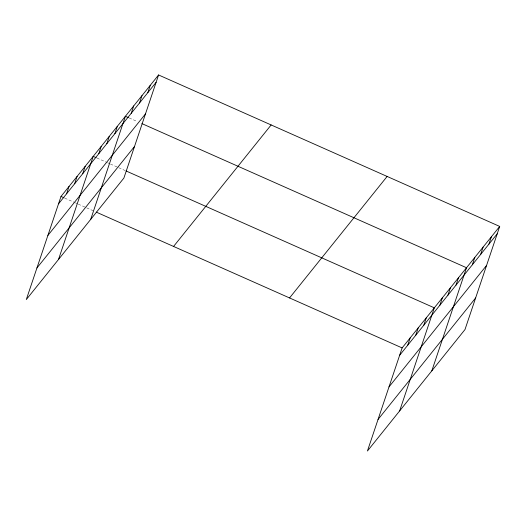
<?xml version="1.0" encoding="UTF-8"?>
<svg xmlns="http://www.w3.org/2000/svg" width="526" height="526" viewBox="0 0 526 526"><rect width="100%" height="100%" fill="white"/><g stroke="black" fill="none" stroke-linecap="round" stroke-linejoin="round"><path stroke-width="0.39" stroke-dasharray="2.63 1.97" d="M129.159 117.942L137.411 121.605M96.955 158.037L106.712 162.363M107.462 162.698L109.71 163.698M110.46 164.033L117.969 167.367M118.718 167.695L125.471 170.694M64.751 198.124L74.508 202.457M75.257 202.793L77.513 203.792M78.262 204.127L94.022 211.123"/><path stroke-width="0.79" d="M158.582 74.968L61.003 196.461L26.3 299.57L123.88 178.077L158.582 74.968L499.7 226.43L464.997 329.539L367.418 451.032L402.12 347.923L499.7 226.43M66.572 193.811L69.051 186.434M74.62 183.791L77.098 176.414M82.667 173.764L85.153 166.394M58.504 259.476L93.201 156.367L96.205 157.701M98.77 153.717L101.255 146.346M106.824 143.697L109.303 136.319M114.872 133.67L117.351 126.299M90.702 219.381L125.405 116.272L128.403 117.607M131.217 113.32L133.696 105.95M139.508 102.997L141.994 95.62M147.806 92.668L150.285 85.297M407.689 345.273L410.168 337.902M415.737 335.253L418.223 327.876M423.792 325.226L426.27 317.855M399.622 410.938L434.318 307.828L126.22 171.029M439.887 305.179L442.373 297.808M447.942 295.158L450.42 287.788M455.989 285.138L458.475 277.761M431.82 370.85L466.523 267.741L141.915 123.603M472.335 264.782L474.814 257.411M480.632 254.459L483.111 247.082M488.924 244.13L491.402 236.759M58.517 203.832L156.097 82.339M47.886 235.424L145.465 113.932M36.932 267.977L134.511 146.484M173.567 246.444L271.153 124.951M289.55 297.94L387.129 176.447M399.635 355.3L497.221 233.807M389.003 386.893L486.589 265.4M378.049 419.439L475.629 297.946M61.003 196.461L64.001 197.796M96.271 212.123L402.12 347.923"/></g></svg>
